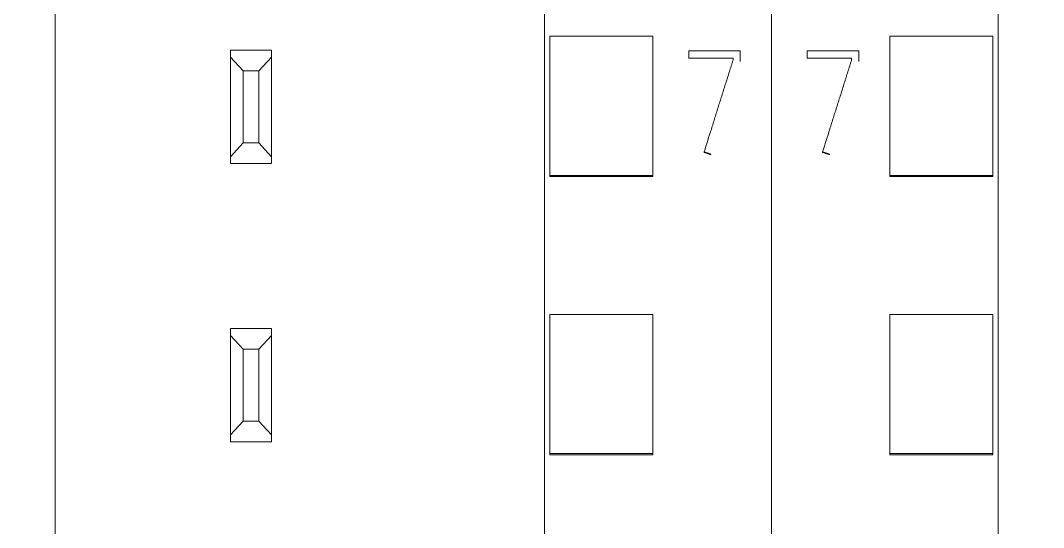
# Model space of a CAD drawing. Header units: millimetres. Extents: x 42151 to 59780, y 37376 to 44547.
# Drawn here: x 47981.25 to 48001.11, y 43254.98 to 43264.83 of the extents above; entities that cross this region are included whole.
import ezdxf

# ---------------------------------------------------------------- set-up
doc = ezdxf.new("R2010")
doc.units = ezdxf.units.MM
doc.set_wipeout_variables(frame=1)
doc.layers.add('000-PI-Oprema', color=30, linetype='Continuous', lineweight=5)
doc.layers.add('SI-ORMAR-Oprema', color=30, linetype='Continuous', lineweight=5)

# ---------------------------------------------------------------- blocks, each defined once
blk = doc.blocks.new('6ES7521-1BL00-0AB0')
at = {"layer": 'SI-ORMAR-Oprema'}
for p, q in [((-18.125, 16.329), (-18.125, -1.738)), ((-29.725, 15.837), (-29.725, 0.893))]:
    blk.add_line(p, q, dxfattribs=at)
blk.add_wipeout([(-17.4, 69.029), (17.4, 69.029), (17.4, -77.971), (-17.4, -77.971)]).dxf.layer = 'SI-ORMAR-Oprema'
blk.add_wipeout([(-17.4, 69.029), (17.4, 69.029), (17.4, -77.971), (-17.4, -77.971)]).dxf.layer = 'SI-ORMAR-Oprema'
for p, q in [((-17.4, 56.709), (-17.4, -56.709)), ((17.4, 56.709), (17.4, -56.709)), ((-13, 54.429), (-13, -54.387)), ((13, -54.387), (13, 54.429)), ((3.5, 49.229), (3.5, -51.671)), ((-15.1, 12.601), (-15.1, 15.303)), ((-13.1, 15.303), (-15.1, 15.303)), ((-13.1, 12.601), (-13.1, 15.303)), ((13.1, 12.601), (13.1, 15.303)), ((13.1, 15.303), (15.1, 15.303)), ((15.1, 12.601), (15.1, 15.303)), ((-16.702, 14.875), (-16.702, 15.016)), ((-16.702, 15.016), (-15.703, 15.016)), ((-15.703, 15.016), (-15.703, 14.814)), ((6.9, 15.029), (7.7, 15.029)), ((6.9, 14.895), (6.9, 15.029)), ((6.9, 12.962), (6.9, 14.895)), ((7.15, 14.629), (6.9, 14.895)), ((7.7, 14.895), (7.45, 14.629)), ((7.7, 15.029), (7.7, 14.895)), ((7.7, 14.895), (7.7, 12.962)), ((15.798, 14.875), (15.798, 15.016)), ((15.798, 15.016), (16.797, 15.016)), ((16.797, 15.016), (16.797, 14.814)), ((-16.702, 14.875), (-16.702, 14.869)), ((-15.842, 14.875), (-16.702, 14.875)), ((-15.842, 14.836), (-15.842, 14.875)), ((-15.703, 14.814), (-15.703, 14.808)), ((15.798, 14.875), (15.798, 14.869)), ((16.658, 14.875), (15.798, 14.875)), ((16.658, 14.836), (16.658, 14.875)), ((16.797, 14.814), (16.797, 14.808)), ((7.15, 14.629), (7.15, 13.229)), ((7.45, 14.629), (7.15, 14.629)), ((7.45, 13.229), (7.45, 14.629)), ((6.9, 12.962), (7.15, 13.229)), ((7.15, 13.229), (7.45, 13.229)), ((7.45, 13.229), (7.7, 12.962)), ((-16.405, 13.055), (-16.405, 13.049)), ((-16.272, 13.011), (-16.272, 13.005)), ((6.9, 12.829), (6.9, 12.962)), ((7.7, 12.962), (7.7, 12.829)), ((16.095, 13.055), (16.095, 13.049)), ((16.228, 13.011), (16.228, 13.005)), ((7.7, 12.829), (6.9, 12.829)), ((-15.1, 12.578), (-15.1, 12.601)), ((-13.1, 12.601), (-15.1, 12.601)), ((-13.1, 12.578), (-15.1, 12.578)), ((-13.1, 12.578), (-13.1, 12.601)), ((13.1, 12.578), (13.1, 12.601)), ((13.1, 12.601), (15.1, 12.601)), ((13.1, 12.578), (15.1, 12.578)), ((15.1, 12.578), (15.1, 12.601)), ((-15.1, 7.199), (-15.1, 9.901)), ((-13.1, 9.901), (-15.1, 9.901)), ((-13.1, 7.199), (-13.1, 9.901)), ((13.1, 7.199), (13.1, 9.901)), ((13.1, 9.901), (15.1, 9.901)), ((15.1, 7.199), (15.1, 9.901)), ((6.9, 9.629), (7.7, 9.629)), ((6.9, 9.495), (6.9, 9.629)), ((7.7, 9.629), (7.7, 9.495)), ((6.9, 7.562), (6.9, 9.495)), ((7.15, 9.229), (6.9, 9.495)), ((7.7, 9.495), (7.45, 9.229)), ((7.7, 9.495), (7.7, 7.562)), ((7.15, 9.229), (7.15, 7.829)), ((7.45, 9.229), (7.15, 9.229)), ((7.45, 7.829), (7.45, 9.229)), ((6.9, 7.562), (7.15, 7.829)), ((7.15, 7.829), (7.45, 7.829)), ((7.45, 7.829), (7.7, 7.562)), ((6.9, 7.429), (6.9, 7.562)), ((7.7, 7.562), (7.7, 7.429)), ((7.7, 7.429), (6.9, 7.429)), ((-15.1, 7.178), (-15.1, 7.199)), ((-13.1, 7.199), (-15.1, 7.199)), ((-13.1, 7.178), (-15.1, 7.178)), ((-13.1, 7.178), (-13.1, 7.199)), ((13.1, 7.199), (15.1, 7.199)), ((13.1, 7.178), (13.1, 7.199)), ((13.1, 7.178), (15.1, 7.178)), ((15.1, 7.178), (15.1, 7.199))]:
    blk.add_line(p, q, dxfattribs=at)
for points in [[(-16.405, 13.055), (-16.358, 13.204), (-16.311, 13.352), (-16.241, 13.575), (-16.218, 13.649), (-16.172, 13.798), (-16.148, 13.872), (-16.113, 13.983), (-16.101, 14.02), (-16.078, 14.095), (-16.066, 14.132), (-16.031, 14.243), (-16.008, 14.317), (-15.961, 14.466), (-15.938, 14.54), (-15.902, 14.651), (-15.891, 14.688), (-15.873, 14.744), (-15.867, 14.763), (-15.858, 14.79), (-15.855, 14.8), (-15.849, 14.818), (-15.845, 14.827), (-15.842, 14.836)], [(16.095, 13.055), (16.142, 13.204), (16.189, 13.352), (16.259, 13.575), (16.282, 13.649), (16.328, 13.798), (16.352, 13.872), (16.387, 13.983), (16.399, 14.02), (16.422, 14.095), (16.434, 14.132), (16.469, 14.243), (16.492, 14.317), (16.539, 14.466), (16.562, 14.54), (16.598, 14.651), (16.609, 14.688), (16.627, 14.744), (16.633, 14.763), (16.642, 14.79), (16.645, 14.8), (16.651, 14.818), (16.655, 14.827), (16.658, 14.836)]]:
    blk.add_open_spline(points, degree=3, knots=[0, 0, 0, 0, 0.25, 0.25, 0.375, 0.375, 0.5, 0.5, 0.5625, 0.5625, 0.625, 0.625, 0.75, 0.75, 0.875, 0.875, 0.9375, 0.9375, 0.96875, 0.96875, 0.984375, 0.984375, 1, 1, 1, 1], dxfattribs=at)
for points, weights in [([(-16.272, 13.011), (-16.338, 13.033), (-16.405, 13.055)], [0.50000090382, 0.49999909618, 0.50000090382]), ([(-16.405, 13.049), (-16.338, 13.027), (-16.272, 13.005)], [0.500000438463, 0.499999561537, 0.500000438463]), ([(16.228, 13.011), (16.162, 13.033), (16.095, 13.055)], [0.500000129147, 0.499999870853, 0.500000129147]), ([(16.095, 13.049), (16.162, 13.027), (16.228, 13.005)], [0.499999551767, 0.500000448233, 0.499999551767])]:
    blk.add_rational_spline(points, weights, degree=2, dxfattribs=at)

msp = doc.modelspace()

# ---------------------------------------------------------------- block references
at = {"layer": '000-PI-Oprema', "ltscale": 0.25}
msp.add_blockref('6ES7521-1BL00-0AB0', (48013.227, 43249.218), dxfattribs=at)

# ---------------------------------------------------------------- next in the draw order: block references
msp.add_blockref('6ES7521-1BL00-0AB0', (47978.427, 43249.218), dxfattribs=at)

doc.saveas('drawing.dxf')
